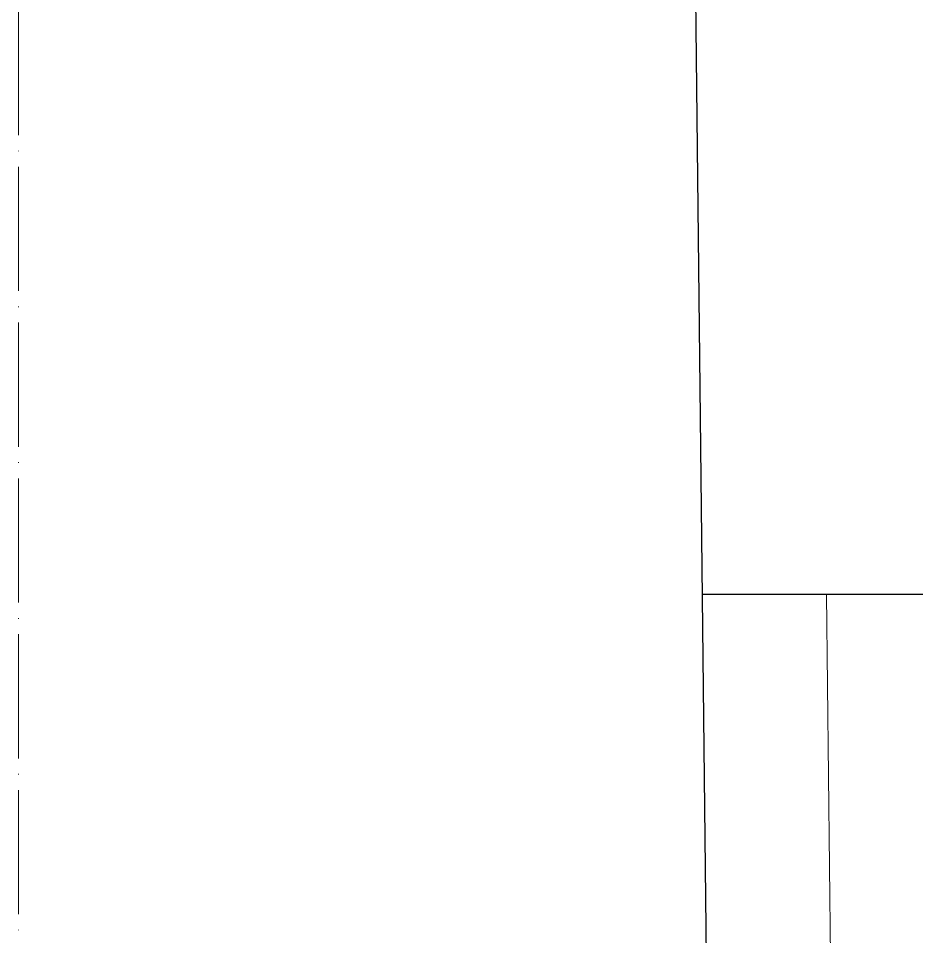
# Model space of a CAD drawing. Header units: millimetres. Extents: x -10051 to 73829, y -4843 to 44223.
# Drawn here: x 41849.6 to 41994.2, y 4881.7 to 5029.6 of the extents above; entities that cross this region are included whole.
import ezdxf

# ---------------------------------------------------------------- set-up
doc = ezdxf.new("R2010")
doc.units = ezdxf.units.MM
doc.linetypes.add('ADSK_Линия сетки', pattern=[25, 20, -2.5, 0, -2.5])
for name, color, linetype, lineweight in [('Оси', 7, 'Continuous', 9), ('Стены внутренние', 7, 'Continuous', 18), ('Стены несущие', 7, 'Continuous', 30), ('Стены отделка', 7, 'Continuous', 30)]:
    doc.layers.add(name, color=color, linetype=linetype, lineweight=lineweight)

msp = doc.modelspace()

# ---------------------------------------------------------------- hatches: boundary and pattern name
at = {"layer": 'Стены внутренние', "lineweight": 9}
h = msp.add_hatch(dxfattribs=at)
h.set_pattern_fill('FP_1', color=256, style=0, pattern_type=2)
h.set_pattern_definition([(45, (0, 0), (-381.661, 381.661), []), (45, (134.94, 0), (0, 763.322), []), (45, (-134.94, 0), (0, 763.322), [])])
h.paths.add_polyline_path([(41973.198, 4936.838), (43285, 4936.838), (43285, 5036.838), (41958.566, 5036.838), (41959.672, 4936.838), (41973.061, 4936.838)])

# ---------------------------------------------------------------- linework, layer by layer
at = {"layer": 'Оси', "linetype": 'ADSK_Линия сетки'}
msp.add_line((41849.565, -3698.875), (41849.565, 21707.143), dxfattribs=at)
at = {"layer": 'Стены несущие'}
for p, q in [((41916.756, 8817.913), (41993.383, 1888.232)), ((43285, 4936.838), (41959.672, 4936.838))]:
    msp.add_line(p, q, dxfattribs=at)
at = {"layer": 'Стены отделка', "lineweight": 9}
msp.add_line((41979.673, 4936.838), (41993.197, 3713.881), dxfattribs=at)

doc.saveas('drawing.dxf')
